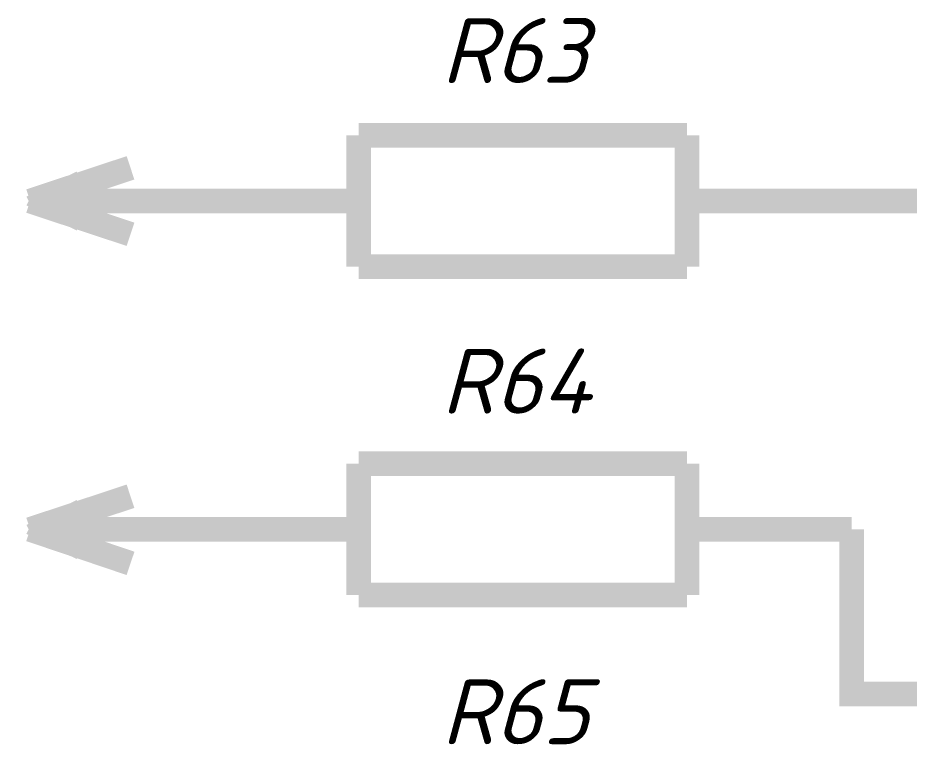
# Model space of a CAD drawing. Header units: inches. Extents: x 0 to 841, y 0 to 594.
# Drawn here: x 489.63 to 516.76, y 505.96 to 528.07 of the extents above; entities that cross this region are included whole.
import ezdxf

# ---------------------------------------------------------------- set-up
doc = ezdxf.new("R2010")
doc.units = ezdxf.units.IN
doc.layers.add('Sheet', color=255, linetype='Continuous')
doc.styles.get("Standard").update_dxf_attribs({"font": 'isocpeui.ttf'})

msp = doc.modelspace()

# ---------------------------------------------------------------- linework, layer by layer
at = {"layer": 'Sheet'}
for points in [[(509.994, 524.489, 0.749, 0.749, 0), (500.001, 524.489, 0.749, 0.749, 0)], [(500.001, 524.489, 0.749, 0.749, 0), (500.001, 520.491, 0.749, 0.749, 0)], [(509.994, 520.491, 0.749, 0.749, 0), (509.994, 524.489, 0.749, 0.749, 0)], [(490.007, 522.49, 0.749, 0.749, 0), (493.061, 523.501, 0.749, 0.749, 0)], [(489.962, 522.49, 0.3, 0.3, 0), (491.489, 523.254, 0.3, 0.3, 0)], [(492.5, 522.49, 0.749, 0.749, 0), (490.007, 522.49, 0.749, 0.749, 0)], [(493.061, 521.479, 0.749, 0.749, 0), (490.007, 522.49, 0.749, 0.749, 0)], [(492.5, 522.49, 0.749, 0.749, 0), (495.015, 522.49, 0.749, 0.749, 0)], [(500.001, 522.49, 0.749, 0.749, 0), (495.015, 522.49, 0.749, 0.749, 0)], [(509.994, 522.49, 0.749, 0.749, 0), (515.002, 522.49, 0.749, 0.749, 0)], [(520.011, 512.496, 0.749, 0.749, 0), (520.011, 512.496, 0.749, 0.749, 0), (520.011, 522.49, 0.749, 0.749, 0), (515.002, 522.49, 0.749, 0.749, 0)], [(489.962, 522.49, 0.3, 0.3, 0), (491.489, 521.726, 0.3, 0.3, 0)], [(492.5, 522.49, 0.3, 0.3, 0), (489.962, 522.49, 0.3, 0.3, 0)], [(500.001, 522.49, 0.3, 0.3, 0), (495.015, 522.49, 0.3, 0.3, 0)], [(509.994, 522.49, 0.3, 0.3, 0), (515.002, 522.49, 0.3, 0.3, 0)], [(500.001, 520.491, 0.749, 0.749, 0), (509.994, 520.491, 0.749, 0.749, 0)], [(509.994, 514.495, 0.749, 0.749, 0), (500.001, 514.495, 0.749, 0.749, 0)], [(500.001, 514.495, 0.749, 0.749, 0), (500.001, 510.497, 0.749, 0.749, 0)], [(509.994, 510.497, 0.749, 0.749, 0), (509.994, 514.495, 0.749, 0.749, 0)], [(490.007, 512.496, 0.749, 0.749, 0), (493.061, 513.506, 0.749, 0.749, 0)], [(489.962, 512.496, 0.3, 0.3, 0), (491.489, 513.259, 0.3, 0.3, 0)], [(492.5, 512.496, 0.749, 0.749, 0), (490.007, 512.496, 0.749, 0.749, 0)], [(493.061, 511.463, 0.749, 0.749, 0), (490.007, 512.496, 0.749, 0.749, 0)], [(489.962, 512.496, 0.3, 0.3, 0), (491.489, 511.732, 0.3, 0.3, 0)], [(492.5, 512.496, 0.3, 0.3, 0), (489.962, 512.496, 0.3, 0.3, 0)], [(492.5, 512.496, 0.749, 0.749, 0), (495.015, 512.496, 0.749, 0.749, 0)], [(500.001, 512.496, 0.749, 0.749, 0), (495.015, 512.496, 0.749, 0.749, 0)], [(500.001, 512.496, 0.3, 0.3, 0), (495.015, 512.496, 0.3, 0.3, 0)], [(509.994, 512.496, 0.749, 0.749, 0), (515.002, 512.496, 0.749, 0.749, 0)], [(509.994, 512.496, 0.3, 0.3, 0), (515.002, 512.496, 0.3, 0.3, 0)], [(520.011, 507.487, 0.749, 0.749, 0), (515.002, 507.487, 0.749, 0.749, 0), (515.002, 512.496, 0.749, 0.749, 0)], [(500.001, 510.497, 0.749, 0.749, 0), (509.994, 510.497, 0.749, 0.749, 0)]]:
    msp.add_lwpolyline(points, format="xyseb", dxfattribs=at)

# ---------------------------------------------------------------- texts
for s, p in [('R63', (502.516, 526.083)), ('R64', (502.516, 516.022)), ('R65', (502.516, 505.96))]:
    msp.add_text(s, height=1.9764, dxfattribs=at).set_placement(p)

doc.saveas('drawing.dxf')
